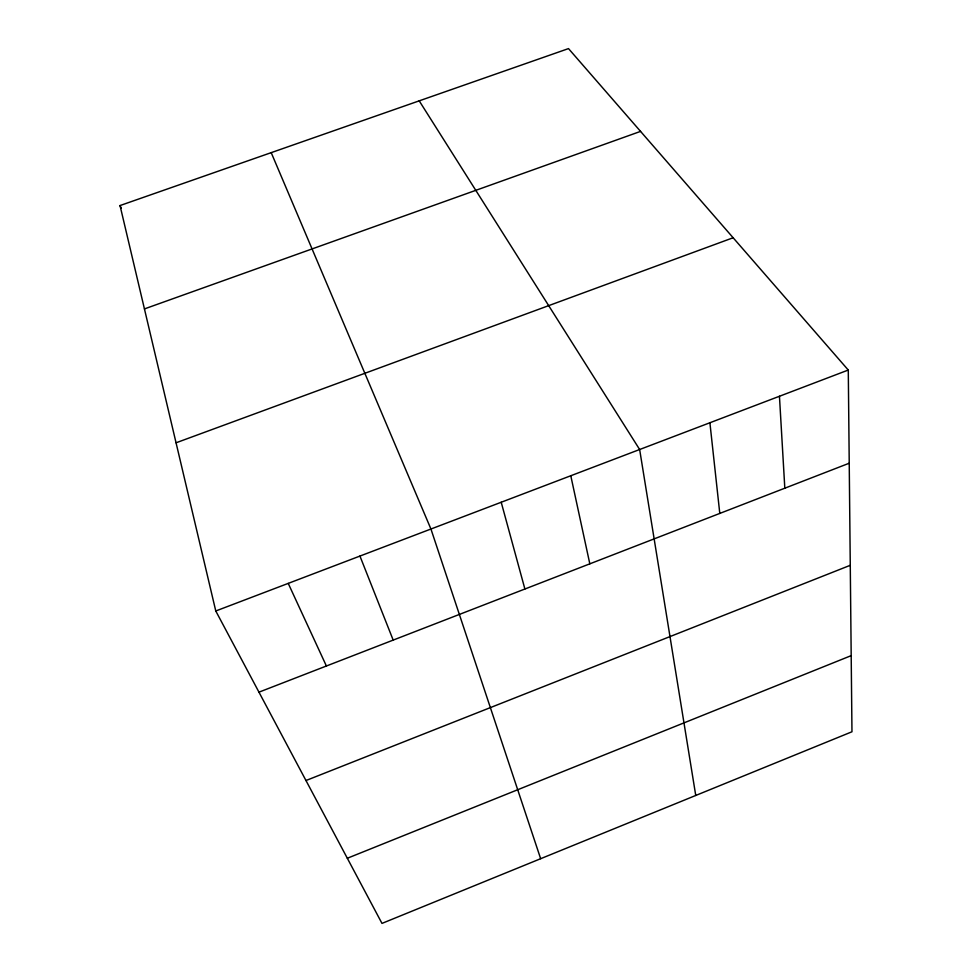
<?xml version="1.0" encoding="UTF-8"?>
<svg xmlns="http://www.w3.org/2000/svg" width="972" height="972" viewBox="0 0 972 972"><rect width="100%" height="100%" fill="white"/><g stroke="black" fill="none" stroke-linecap="round" stroke-linejoin="round"><path stroke-width="1.46" d="M347.332 858.252L851.193 655.638M305.973 780.528L850.269 565.303M258.965 692.161L849.224 463.219M215.772 610.987L848.277 370.04L568.499 48.6L120.03 205.554L215.772 610.987L381.984 923.4L851.97 731.77L848.277 370.04M176.054 442.795L733.131 237.751M144.439 308.914L640.548 131.39M419.211 100.845L639.649 449.514L695.745 795.461M288.234 583.394L326.398 666.002M120.03 205.554L121.293 208.3M271.212 152.653L430.936 529.023L540.651 858.701M359.944 556.069L393.186 640.098M501.212 502.257L524.892 589.008M570.783 475.758L589.822 563.833M709.9 422.759L719.79 513.423M779.447 396.26L784.817 488.199"/></g></svg>
